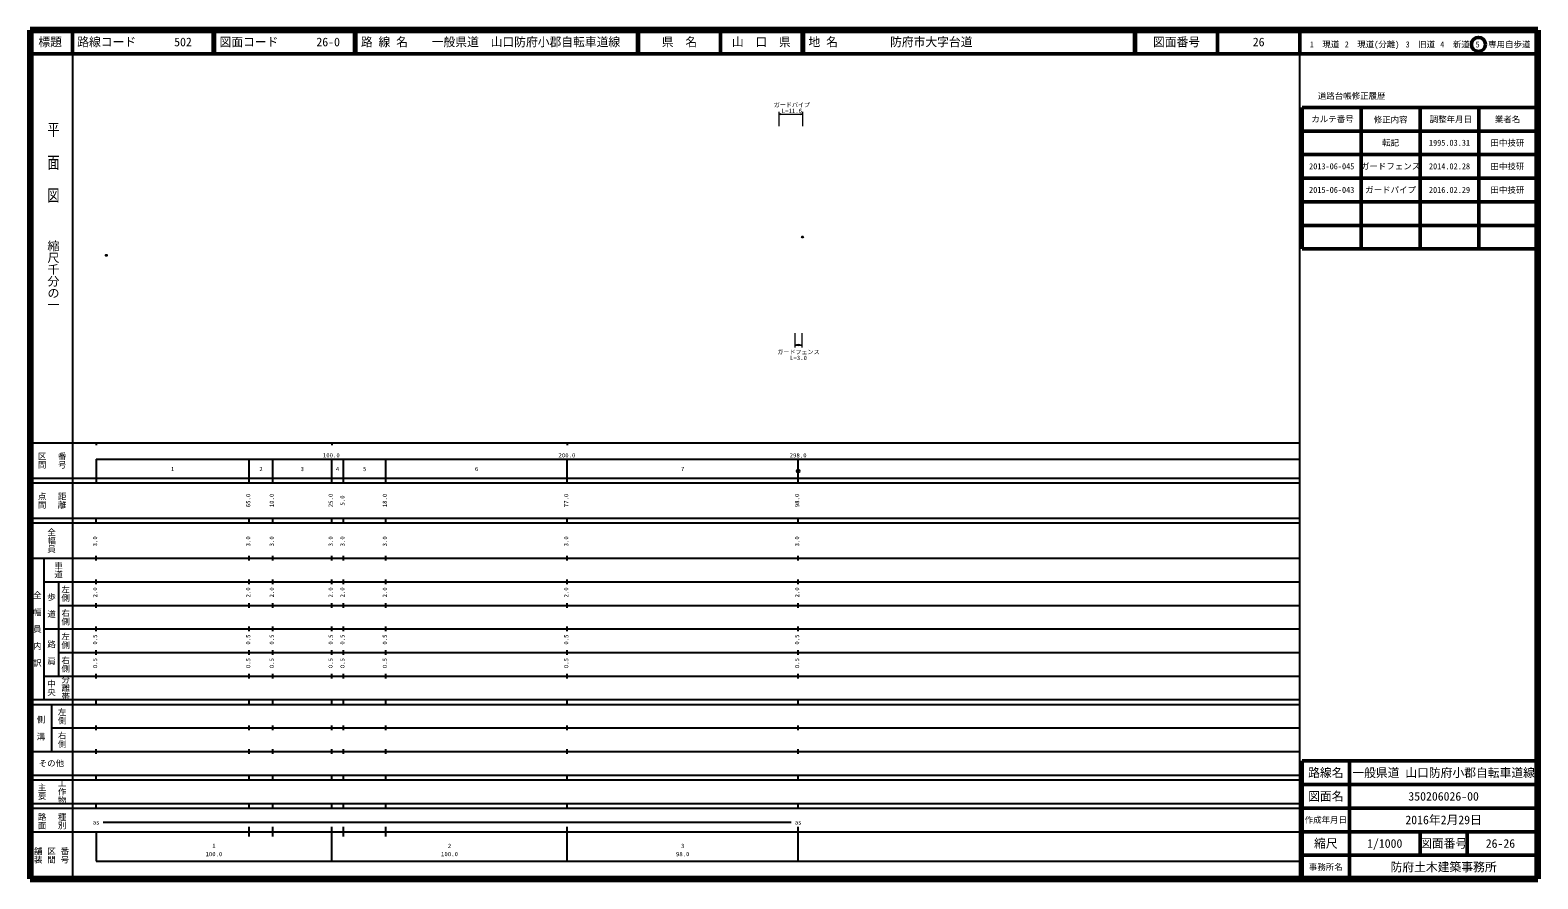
# Model space of a CAD drawing. Units: millimetres on the paper, with parts at other scales. Extents: x 40 to 680, y 20 to 380.
import ezdxf
from ezdxf.enums import TextEntityAlignment as Align

# ---------------------------------------------------------------- set-up
doc = ezdxf.new("R2010")
doc.units = ezdxf.units.MM
doc.header["$PDMODE"] = 32
doc.header["$PDSIZE"] = 0.5
doc.layers.add('M-OTRS', color=6, linetype='Continuous')
for name, color, linetype, lineweight in [('M-STR-HTXT', 7, 'Continuous', 13), ('M-TTL', 2, 'Continuous', 140), ('M-TTL-BAND', 7, 'Continuous', 25), ('M-TTL-FRAM', 2, 'Continuous', 50), ('M-TTL-LINE', 7, 'Continuous', 50), ('M-TTL-TXT', 7, 'Continuous', 13)]:
    doc.layers.add(name, color=color, linetype=linetype, lineweight=lineweight)
doc.styles.add('@ＭＳ ゴシック', font='')
doc.styles.add('ＭＳ ゴシック', font='')
doc.styles.get('@ＭＳ ゴシック').set_extended_font_data('@MS Gothic')
doc.styles.get('ＭＳ ゴシック').set_extended_font_data('MS Gothic')

# ---------------------------------------------------------------- blocks, each defined once
blk = doc.blocks.new('open_arrow')
at = {"color": 0, "linetype": 'Continuous', "lineweight": -2}
blk.add_lwpolyline([(7.5, 1.25), (0, 0), (7.5, -1.25)], dxfattribs=at)

msp = doc.modelspace()

# ---------------------------------------------------------------- linework, layer by layer
at = {"layer": 'M-OTRS'}
for p in [(367.867, 292.291), (72.309, 284.478)]:
    msp.add_point(p, dxfattribs=at)
at = {"layer": 'M-STR-HTXT'}
for p, q in [((364.547, 251.437), (364.547, 245.437)), ((367.547, 251.437), (367.547, 245.437)), ((364.547, 246.437), (367.547, 246.437))]:
    msp.add_line(p, q, dxfattribs=at)
at = {"layer": 'M-TTL'}
for p, q in [((40, 380), (40, 20)), ((680, 380), (40, 380)), ((680, 20), (680, 380)), ((40, 20), (680, 20))]:
    msp.add_line(p, q, dxfattribs=at)
at = {"layer": 'M-TTL-BAND'}
for p, q in [((58, 370), (58, 20)), ((579, 20), (579, 370)), ((40, 205), (579, 205)), ((68, 205), (68, 204)), ((168, 205), (168, 204)), ((268, 205), (268, 204)), ((68, 198), (579, 198)), ((68, 198), (68, 188)), ((133, 188), (133, 198)), ((143, 188), (143, 198)), ((168, 188), (168, 198)), ((173, 188), (173, 198)), ((191, 188), (191, 198)), ((268, 188), (268, 198)), ((366, 188), (366, 198)), ((40, 190), (579, 190)), ((40, 188), (579, 188)), ((40, 173), (579, 173)), ((68, 171), (68, 173)), ((133, 171), (133, 173)), ((143, 171), (143, 173)), ((168, 171), (168, 173)), ((173, 171), (173, 173)), ((191, 171), (191, 173)), ((268, 171), (268, 173)), ((366, 171), (366, 173)), ((40, 171), (579, 171)), ((40, 156), (579, 156)), ((46, 96), (46, 156)), ((68, 155), (68, 157)), ((133, 155), (133, 157)), ((143, 155), (143, 157)), ((168, 155), (168, 157)), ((173, 155), (173, 157)), ((191, 155), (191, 157)), ((268, 155), (268, 157)), ((366, 155), (366, 157)), ((46, 146), (579, 146)), ((52, 146), (52, 106)), ((68, 145), (68, 147)), ((133, 145), (133, 147)), ((143, 145), (143, 147)), ((168, 145), (168, 147)), ((173, 145), (173, 147)), ((191, 145), (191, 147)), ((268, 145), (268, 147)), ((366, 145), (366, 147)), ((52, 136), (579, 136)), ((68, 135), (68, 137)), ((133, 135), (133, 137)), ((143, 135), (143, 137)), ((168, 135), (168, 137)), ((173, 135), (173, 137)), ((191, 135), (191, 137)), ((268, 135), (268, 137)), ((366, 135), (366, 137)), ((46, 126), (579, 126)), ((68, 125), (68, 127)), ((133, 125), (133, 127)), ((143, 125), (143, 127)), ((168, 125), (168, 127)), ((173, 125), (173, 127)), ((191, 125), (191, 127)), ((268, 125), (268, 127)), ((366, 125), (366, 127)), ((52, 116), (579, 116)), ((68, 115), (68, 117)), ((133, 115), (133, 117)), ((143, 115), (143, 117)), ((168, 115), (168, 117)), ((173, 115), (173, 117)), ((191, 115), (191, 117)), ((268, 115), (268, 117)), ((366, 115), (366, 117)), ((46, 106), (579, 106)), ((68, 105), (68, 107)), ((133, 105), (133, 107)), ((143, 105), (143, 107)), ((168, 105), (168, 107)), ((173, 105), (173, 107)), ((191, 105), (191, 107)), ((268, 105), (268, 107)), ((366, 105), (366, 107)), ((40, 96), (579, 96)), ((68, 94), (68, 96)), ((133, 94), (133, 96)), ((143, 94), (143, 96)), ((168, 94), (168, 96)), ((173, 94), (173, 96)), ((191, 94), (191, 96)), ((268, 94), (268, 96)), ((366, 94), (366, 96)), ((40, 94), (579, 94)), ((49, 94), (49, 74)), ((49, 84), (579, 84)), ((68, 83), (68, 85)), ((133, 83), (133, 85)), ((143, 83), (143, 85)), ((168, 83), (168, 85)), ((173, 83), (173, 85)), ((191, 83), (191, 85)), ((268, 83), (268, 85)), ((366, 83), (366, 85)), ((40, 74), (579, 74)), ((68, 73), (68, 75)), ((133, 73), (133, 75)), ((143, 73), (143, 75)), ((168, 73), (168, 75)), ((173, 73), (173, 75)), ((191, 73), (191, 75)), ((268, 73), (268, 75)), ((366, 73), (366, 75)), ((40, 64), (579, 64)), ((68, 62), (68, 64)), ((133, 62), (133, 64)), ((143, 62), (143, 64)), ((168, 62), (168, 64)), ((173, 62), (173, 64)), ((191, 62), (191, 64)), ((268, 62), (268, 64)), ((366, 62), (366, 64)), ((40, 62), (579, 62)), ((40, 52), (579, 52)), ((68, 50), (68, 52)), ((133, 50), (133, 52)), ((143, 50), (143, 52)), ((168, 50), (168, 52)), ((173, 50), (173, 52)), ((191, 50), (191, 52)), ((268, 50), (268, 52)), ((366, 50), (366, 52)), ((40, 50), (579, 50)), ((40, 40), (579, 40)), ((68, 40), (68, 27.5)), ((71, 44), (363, 44)), ((133, 38), (133, 42)), ((143, 38), (143, 42)), ((168, 27.5), (168, 42)), ((173, 38), (173, 42)), ((191, 38), (191, 42)), ((268, 27.5), (268, 42)), ((366, 27.5), (366, 42)), ((68, 27.5), (579, 27.5))]:
    msp.add_line(p, q, dxfattribs=at)
for radius in [0.6, 0.5, 0.4, 0.3, 0.2, 0.1]:
    msp.add_circle((366, 193), radius, dxfattribs=at)
at = {"layer": 'M-TTL-FRAM'}
for p, q in [((580, 347.197), (580, 287.197)), ((580, 347.197), (680, 347.197)), ((580, 287.197), (680, 287.197)), ((680, 70), (580, 70)), ((580, 70), (580, 20))]:
    msp.add_line(p, q, dxfattribs=at)
at = {"layer": 'M-TTL-LINE'}
for p, q in [((58, 380), (58, 370)), ((117.75, 380), (117.75, 370)), ((118.25, 380), (118.25, 370)), ((177.75, 380), (177.75, 370)), ((178.25, 380), (178.25, 370)), ((297.75, 380), (297.75, 370)), ((298.25, 380), (298.25, 370)), ((333, 380), (333, 370)), ((367.75, 380), (367.75, 370)), ((368.25, 380), (368.25, 370)), ((508.747, 380), (508.747, 370)), ((509.247, 380), (509.247, 370)), ((543.997, 380), (543.997, 370)), ((579, 380), (579, 370)), ((40, 370), (680, 370)), ((605, 347.197), (605, 287.197)), ((630, 347.197), (630, 287.197)), ((655, 347.197), (655, 287.197)), ((580, 337.197), (680, 337.197)), ((580, 327.197), (680, 327.197)), ((580, 317.197), (680, 317.197)), ((580, 307.197), (680, 307.197)), ((580, 297.197), (680, 297.197)), ((600, 70), (600, 20)), ((680, 60), (580, 60)), ((680, 50), (580, 50)), ((680, 40), (580, 40)), ((630, 40), (630, 30)), ((650, 40), (650, 30)), ((680, 30), (580, 30))]:
    msp.add_line(p, q, dxfattribs=at)
msp.add_circle((654.8, 373.958), 3, dxfattribs=at)
at = {"layer": 'M-TTL-TXT'}
for p, q in [((357.953, 339.326), (357.953, 345.326)), ((357.953, 344.326), (367.944, 344.326)), ((367.944, 339.326), (367.944, 345.326))]:
    msp.add_line(p, q, dxfattribs=at)

# ---------------------------------------------------------------- block references
at = {"layer": 'M-STR-HTXT', "xscale": 0.2, "yscale": 0.2}
msp.add_blockref('open_arrow', (364.547, 246.437), dxfattribs=at)
at = {"layer": 'M-STR-HTXT', "xscale": 0.2, "yscale": 0.2, "rotation": 180}
msp.add_blockref('open_arrow', (367.547, 246.437), dxfattribs=at)
at = {"layer": 'M-TTL-TXT', "xscale": 0.1, "yscale": 0.1}
msp.add_blockref('open_arrow', (357.953, 344.326), dxfattribs=at)
at = {"layer": 'M-TTL-TXT', "xscale": 0.1, "yscale": 0.1, "rotation": 180}
msp.add_blockref('open_arrow', (367.944, 344.326), dxfattribs=at)

# ---------------------------------------------------------------- texts
at = {"layer": 'M-STR-HTXT', "style": 'ＭＳ ゴシック'}
for s, p in [('ガードフェンス', (366.137, 242.018)), ('L=3.0', (366.137, 239.518))]:
    msp.add_text(s, height=1.833, dxfattribs=at).set_placement(p, align=Align.BOTTOM_CENTER)
at = {"layer": 'M-TTL-BAND', "style": '@ＭＳ ゴシック', "width": 1.4}
msp.add_text('平  面  図', height=3.666, rotation=270, dxfattribs=at).set_placement((49.777, 306.475), align=Align.MIDDLE_RIGHT)
at = {"layer": 'M-TTL-BAND', "style": '@ＭＳ ゴシック'}
msp.add_text('縮尺千分の一', height=3.666, rotation=270, dxfattribs=at).set_placement((49.777, 261.03), align=Align.MIDDLE_RIGHT)
for s, p in [('区間', (45, 197.5)), ('番号', (53.5, 197.5)), ('点間', (45, 180.5)), ('距離', (53.5, 180.5)), ('全幅員', (49, 163.5)), ('車道', (52, 151)), ('全\u3000幅\u3000員\u3000内\u3000訳', (43, 126)), ('歩\u3000道', (49, 136)), ('左側', (55, 141)), ('右側', (55, 131)), ('左側', (55, 121)), ('路\u3000肩', (49, 116)), ('右側', (55, 111)), ('中央', (49, 101)), ('分離帯', (55, 101)), ('左側', (53.5, 89)), ('側\u3000溝', (44.5, 84)), ('右側', (53.5, 79)), ('主要', (45, 57)), ('工作物', (53.5, 57)), ('路面', (45, 44.5)), ('種別', (53.5, 44.5)), ('舗装', (43.333, 30)), ('区間', (49, 30)), ('番号', (54.667, 30))]:
    msp.add_text(s, height=2.566, rotation=270, dxfattribs=at).set_placement(p, align=Align.MIDDLE_CENTER)
at = {"layer": 'M-TTL-BAND', "style": 'ＭＳ ゴシック'}
for s, p in [('100.0', (167.844, 198.195)), ('200.0', (267.844, 198.195)), ('298.0', (366, 198.195)), ('1', (100.5, 192.405)), ('2', (138, 192.405)), ('3', (155.5, 192.405)), ('4', (170.5, 192.405)), ('5', (182, 192.405)), ('6', (229.5, 192.405)), ('7', (317, 192.405)), ('as', (68, 42.5)), ('as', (366, 42.5)), ('1', (118, 32.523)), ('2', (218, 32.523)), ('3', (317, 32.523)), ('100.0', (118, 29.033)), ('100.0', (218, 29.033)), ('98.0', (317, 29.033))]:
    msp.add_text(s, height=1.833, dxfattribs=at).set_placement(p, align=Align.BOTTOM_CENTER)
for s, p in [('65.0', (134, 180.5)), ('10.0', (144, 180.5)), ('25.0', (169, 180.5)), ('5.0', (174, 180.5)), ('18.0', (192, 180.5)), ('77.0', (269, 180.5)), ('98.0', (367, 180.5)), ('3.0', (69, 163.174)), ('3.0', (134, 163.174)), ('3.0', (144, 163.174)), ('3.0', (169, 163.174)), ('3.0', (174, 163.174)), ('3.0', (192, 163.174)), ('3.0', (269, 163.174)), ('3.0', (367, 163.174)), ('2.0', (69, 141.5)), ('2.0', (134, 141.5)), ('2.0', (144, 141.5)), ('2.0', (169, 141.5)), ('2.0', (174, 141.5)), ('2.0', (192, 141.5)), ('2.0', (269, 141.5)), ('2.0', (367, 141.5)), ('0.5', (69, 121.5)), ('0.5', (134, 121.5)), ('0.5', (144, 121.5)), ('0.5', (169, 121.5)), ('0.5', (174, 121.5)), ('0.5', (192, 121.5)), ('0.5', (269, 121.5)), ('0.5', (367, 121.5)), ('0.5', (69, 111.5)), ('0.5', (134, 111.5)), ('0.5', (144, 111.5)), ('0.5', (169, 111.5)), ('0.5', (174, 111.5)), ('0.5', (192, 111.5)), ('0.5', (269, 111.5)), ('0.5', (367, 111.5))]:
    msp.add_text(s, height=1.833, rotation=90, dxfattribs=at).set_placement(p, align=Align.BOTTOM_CENTER)
msp.add_text('その他', height=2.566, dxfattribs=at).set_placement((49, 69), align=Align.MIDDLE_CENTER)
at = {"layer": 'M-TTL-TXT', "style": 'ＭＳ ゴシック'}
for s, height, p in [('標題', 3.666, (48.5, 375)), ('県\u3000名', 3.666, (315.625, 375)), ('山\u3000口\u3000県', 3.666, (350.375, 375)), ('図面番号', 3.666, (526.622, 375)), ('26', 3.666, (561.497, 375)), ('1\u3000現道', 2.566, (589.448, 373.958)), ('2\u3000現道(分離)', 2.566, (609.619, 373.958)), ('3\u3000旧道', 2.566, (630.121, 373.958)), ('4\u3000新道', 2.566, (644.824, 373.958)), ('5\u3000専用自歩道', 2.566, (665.228, 373.958)), ('道路台帳修正履歴', 2.566, (600.968, 352.113)), ('カルテ番号', 2.566, (592.839, 342.277)), ('修正内容', 2.566, (617.509, 342.023)), ('調整年月日', 2.566, (643.089, 342.197)), ('業者名', 2.566, (667.134, 342.197)), ('転記', 2.566, (617.5, 332.245)), ('1995.03.31', 2.566, (642.5, 332.245)), ('田中技研', 2.566, (667.077, 332.189)), ('2013-06-045', 2.566, (592.5, 322.245)), ('ガードフェンス', 2.566, (617.5, 322.245)), ('2014.02.28', 2.566, (642.5, 322.245)), ('田中技研', 2.566, (667.077, 322.189)), ('ガードパイプ', 2.566, (617.5, 312.245)), ('田中技研', 2.566, (667.077, 312.189)), ('2015-06-043', 2.566, (592.5, 312.245)), ('2016.02.29', 2.566, (642.5, 312.245)), ('路線名', 3.666, (590, 65)), ('路線名', 3.666, (590, 65)), ('一般県道 山口防府小郡自転車道線', 3.666, (640, 65)), ('図面名', 3.666, (590, 55)), ('図面名', 3.666, (590, 55)), ('350206026-00', 3.666, (640, 55)), ('作成年月日', 2.566, (590, 45)), ('作成年月日', 2.566, (590, 45)), ('2016年2月29日', 3.666, (640, 45)), ('縮尺', 3.666, (590, 35)), ('縮尺', 3.666, (590, 35)), ('1/1000', 3.666, (615, 35)), ('図面番号', 3.666, (640, 35)), ('図面番号', 3.666, (640, 35)), ('26-26', 3.666, (664.125, 35)), ('事務所名', 2.566, (590, 25)), ('事務所名', 2.566, (590, 25)), ('防府土木建築事務所', 3.666, (640, 25))]:
    msp.add_text(s, height=height, dxfattribs=at).set_placement(p, align=Align.MIDDLE_CENTER)
for s, p in [('路線コード', (60, 375)), ('502', (101.142, 375)), ('図面コード', (120.38, 375)), ('26-0', (161.521, 375)), ('路 線 名', (180.38, 375)), ('一般県道\u3000山口防府小郡自転車道線', (210.464, 375)), ('地 名', (370.38, 375)), ('防府市大字台道', (405.024, 375))]:
    msp.add_text(s, height=3.666, dxfattribs=at).set_placement(p, align=Align.MIDDLE_LEFT)
for s, p in [('ガードパイプ', (363.362, 346.826)), ('L=11.6', (363.362, 344.326))]:
    msp.add_text(s, height=1.833, dxfattribs=at).set_placement(p, align=Align.BOTTOM_CENTER)

doc.saveas('drawing.dxf')
